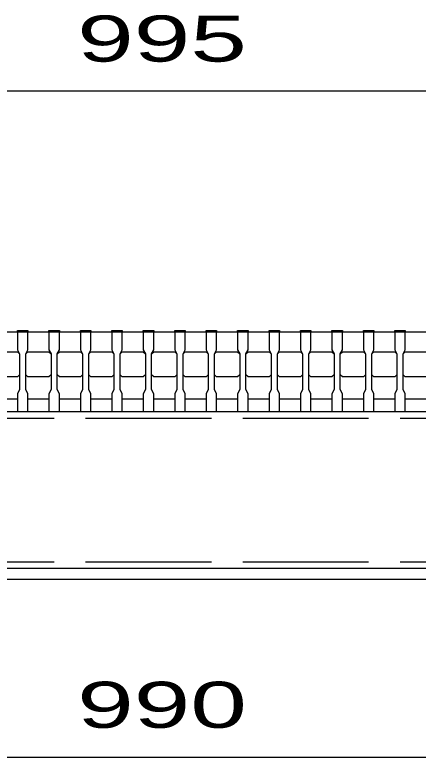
# Model space of a CAD drawing. Units: millimetres, scale not verified. Extents: x -1820 to 1731, y -1282 to 1054.
# Drawn here: x -992.4 to -800, y -765.3 to -411 of the extents above; entities that cross this region are included whole.
import ezdxf
from ezdxf.enums import TextEntityAlignment as Align

# ---------------------------------------------------------------- set-up
doc = ezdxf.new("R2010")
doc.units = ezdxf.units.MM
doc.header["$LTSCALE"] = 10
doc.linetypes.add('DASHED', pattern=[7.5, 6, -1.5])
doc.layers.add('16', color=3, linetype='Continuous', lineweight=25)
doc.layers.add('22', color=4, linetype='Continuous', lineweight=25)
doc.styles.add('ベクトル', font='')
doc.styles.get('ベクトル').set_extended_font_data('ベクトル')

msp = doc.modelspace()

# ---------------------------------------------------------------- linework, layer by layer
at = {"layer": '16'}
for p, q in [((-1411.17, -562.32), (-416.17, -562.32)), ((-991.17, -562.32), (-991.17, -561.62)), ((-991.17, -561.62), (-986.17, -561.62)), ((-991.17, -562.32), (-991.17, -570.82)), ((-986.17, -562.32), (-991.17, -562.32)), ((-986.17, -561.62), (-986.17, -562.32)), ((-986.17, -570.82), (-986.17, -562.32)), ((-976.17, -562.32), (-976.17, -561.62)), ((-976.17, -561.62), (-971.17, -561.62)), ((-976.17, -562.32), (-976.17, -570.82)), ((-971.17, -562.32), (-976.17, -562.32)), ((-971.17, -561.62), (-971.17, -562.32)), ((-971.17, -570.82), (-971.17, -562.32)), ((-961.17, -562.32), (-961.17, -561.62)), ((-961.17, -561.62), (-956.17, -561.62)), ((-961.17, -562.32), (-961.17, -570.82)), ((-956.17, -562.32), (-961.17, -562.32)), ((-956.17, -561.62), (-956.17, -562.32)), ((-956.17, -570.82), (-956.17, -562.32)), ((-946.17, -562.32), (-946.17, -561.62)), ((-946.17, -561.62), (-941.17, -561.62)), ((-946.17, -562.32), (-946.17, -570.82)), ((-941.17, -562.32), (-946.17, -562.32)), ((-941.17, -561.62), (-941.17, -562.32)), ((-941.17, -570.82), (-941.17, -562.32)), ((-931.17, -562.32), (-931.17, -561.62)), ((-931.17, -561.62), (-926.17, -561.62)), ((-931.17, -562.32), (-931.17, -570.82)), ((-926.17, -562.32), (-931.17, -562.32)), ((-926.17, -561.62), (-926.17, -562.32)), ((-926.17, -570.82), (-926.17, -562.32)), ((-916.17, -562.32), (-916.17, -561.62)), ((-916.17, -561.62), (-911.17, -561.62)), ((-916.17, -562.32), (-916.17, -570.82)), ((-911.17, -562.32), (-916.17, -562.32)), ((-911.17, -561.62), (-911.17, -562.32)), ((-911.17, -570.82), (-911.17, -562.32)), ((-901.17, -562.32), (-901.17, -561.62)), ((-901.17, -561.62), (-896.17, -561.62)), ((-901.17, -562.32), (-901.17, -570.82)), ((-896.17, -562.32), (-901.17, -562.32)), ((-896.17, -561.62), (-896.17, -562.32)), ((-896.17, -570.82), (-896.17, -562.32)), ((-886.17, -562.32), (-886.17, -561.62)), ((-886.17, -561.62), (-881.17, -561.62)), ((-886.17, -562.32), (-886.17, -570.82)), ((-881.17, -562.32), (-886.17, -562.32)), ((-881.17, -561.62), (-881.17, -562.32)), ((-881.17, -570.82), (-881.17, -562.32)), ((-871.17, -562.32), (-871.17, -561.62)), ((-871.17, -561.62), (-866.17, -561.62)), ((-871.17, -562.32), (-871.17, -570.82)), ((-866.17, -562.32), (-871.17, -562.32)), ((-866.17, -561.62), (-866.17, -562.32)), ((-866.17, -570.82), (-866.17, -562.32)), ((-856.17, -562.32), (-856.17, -561.62)), ((-856.17, -561.62), (-851.17, -561.62)), ((-856.17, -562.32), (-856.17, -570.82)), ((-851.17, -562.32), (-856.17, -562.32)), ((-851.17, -561.62), (-851.17, -562.32)), ((-851.17, -570.82), (-851.17, -562.32)), ((-841.17, -562.32), (-841.17, -561.62)), ((-841.17, -561.62), (-836.17, -561.62)), ((-841.17, -562.32), (-841.17, -570.82)), ((-836.17, -562.32), (-841.17, -562.32)), ((-836.17, -561.62), (-836.17, -562.32)), ((-836.17, -570.82), (-836.17, -562.32)), ((-826.17, -562.32), (-826.17, -561.62)), ((-826.17, -561.62), (-821.17, -561.62)), ((-826.17, -562.32), (-826.17, -570.82)), ((-821.17, -562.32), (-826.17, -562.32)), ((-821.17, -561.62), (-821.17, -562.32)), ((-821.17, -570.82), (-821.17, -562.32)), ((-811.17, -562.32), (-811.17, -561.62)), ((-811.17, -561.62), (-806.17, -561.62)), ((-811.17, -562.32), (-811.17, -570.82)), ((-806.17, -562.32), (-811.17, -562.32)), ((-806.17, -561.62), (-806.17, -562.32)), ((-806.17, -570.82), (-806.17, -562.32)), ((-1001.17, -571.82), (-991.17, -571.82)), ((-991.17, -570.82), (-990.17, -572.82)), ((-991.17, -571.82), (-990.17, -572.82)), ((-990.17, -572.82), (-990.17, -589.82)), ((-987.17, -572.82), (-986.17, -570.82)), ((-987.17, -572.82), (-986.17, -571.82)), ((-987.17, -589.82), (-987.17, -572.82)), ((-986.17, -571.82), (-976.17, -571.82)), ((-976.17, -570.82), (-975.17, -572.82)), ((-976.17, -571.82), (-975.17, -572.82)), ((-975.17, -572.82), (-975.17, -589.82)), ((-972.17, -572.82), (-971.17, -570.82)), ((-972.17, -572.82), (-971.17, -571.82)), ((-972.17, -589.82), (-972.17, -572.82)), ((-971.17, -571.82), (-961.17, -571.82)), ((-961.17, -570.82), (-960.17, -572.82)), ((-961.17, -571.82), (-960.17, -572.82)), ((-960.17, -572.82), (-960.17, -589.82)), ((-957.17, -572.82), (-956.17, -570.82)), ((-957.17, -572.82), (-956.17, -571.82)), ((-957.17, -589.82), (-957.17, -572.82)), ((-956.17, -571.82), (-946.17, -571.82)), ((-946.17, -570.82), (-945.17, -572.82)), ((-946.17, -571.82), (-945.17, -572.82)), ((-945.17, -572.82), (-945.17, -589.82)), ((-942.17, -572.82), (-941.17, -570.82)), ((-942.17, -572.82), (-941.17, -571.82)), ((-942.17, -589.82), (-942.17, -572.82)), ((-941.17, -571.82), (-931.17, -571.82)), ((-931.17, -570.82), (-930.17, -572.82)), ((-931.17, -571.82), (-930.17, -572.82)), ((-930.17, -572.82), (-930.17, -589.82)), ((-927.17, -572.82), (-926.17, -570.82)), ((-927.17, -572.82), (-926.17, -571.82)), ((-927.17, -589.82), (-927.17, -572.82)), ((-926.17, -571.82), (-916.17, -571.82)), ((-916.17, -570.82), (-915.17, -572.82)), ((-916.17, -571.82), (-915.17, -572.82)), ((-915.17, -572.82), (-915.17, -589.82)), ((-912.17, -572.82), (-911.17, -570.82)), ((-912.17, -572.82), (-911.17, -571.82)), ((-912.17, -589.82), (-912.17, -572.82)), ((-911.17, -571.82), (-901.17, -571.82)), ((-901.17, -570.82), (-900.17, -572.82)), ((-901.17, -571.82), (-900.17, -572.82)), ((-900.17, -572.82), (-900.17, -589.82)), ((-897.17, -572.82), (-896.17, -570.82)), ((-897.17, -572.82), (-896.17, -571.82)), ((-897.17, -589.82), (-897.17, -572.82)), ((-896.17, -571.82), (-886.17, -571.82)), ((-886.17, -570.82), (-885.17, -572.82)), ((-886.17, -571.82), (-885.17, -572.82)), ((-885.17, -572.82), (-885.17, -589.82)), ((-882.17, -572.82), (-881.17, -570.82)), ((-882.17, -572.82), (-881.17, -571.82)), ((-882.17, -589.82), (-882.17, -572.82)), ((-881.17, -571.82), (-871.17, -571.82)), ((-871.17, -570.82), (-870.17, -572.82)), ((-871.17, -571.82), (-870.17, -572.82)), ((-870.17, -572.82), (-870.17, -589.82)), ((-867.17, -572.82), (-866.17, -570.82)), ((-867.17, -572.82), (-866.17, -571.82)), ((-867.17, -589.82), (-867.17, -572.82)), ((-866.17, -571.82), (-856.17, -571.82)), ((-856.17, -570.82), (-855.17, -572.82)), ((-856.17, -571.82), (-855.17, -572.82)), ((-855.17, -572.82), (-855.17, -589.82)), ((-852.17, -572.82), (-851.17, -570.82)), ((-852.17, -572.82), (-851.17, -571.82)), ((-852.17, -589.82), (-852.17, -572.82)), ((-851.17, -571.82), (-841.17, -571.82)), ((-841.17, -570.82), (-840.17, -572.82)), ((-841.17, -571.82), (-840.17, -572.82)), ((-840.17, -572.82), (-840.17, -589.82)), ((-837.17, -572.82), (-836.17, -570.82)), ((-837.17, -572.82), (-836.17, -571.82)), ((-837.17, -589.82), (-837.17, -572.82)), ((-836.17, -571.82), (-826.17, -571.82)), ((-826.17, -570.82), (-825.17, -572.82)), ((-826.17, -571.82), (-825.17, -572.82)), ((-825.17, -572.82), (-825.17, -589.82)), ((-822.17, -572.82), (-821.17, -570.82)), ((-822.17, -572.82), (-821.17, -571.82)), ((-822.17, -589.82), (-822.17, -572.82)), ((-821.17, -571.82), (-811.17, -571.82)), ((-811.17, -570.82), (-810.17, -572.82)), ((-811.17, -571.82), (-810.17, -572.82)), ((-810.17, -572.82), (-810.17, -589.82)), ((-807.17, -572.82), (-806.17, -570.82)), ((-807.17, -572.82), (-806.17, -571.82)), ((-807.17, -589.82), (-807.17, -572.82)), ((-806.17, -571.82), (-796.17, -571.82)), ((-991.17, -583.82), (-1001.17, -583.82)), ((-990.17, -582.82), (-991.17, -583.82)), ((-986.17, -583.82), (-987.17, -582.82)), ((-976.17, -583.82), (-986.17, -583.82)), ((-975.17, -582.82), (-976.17, -583.82)), ((-971.17, -583.82), (-972.17, -582.82)), ((-961.17, -583.82), (-971.17, -583.82)), ((-960.17, -582.82), (-961.17, -583.82)), ((-956.17, -583.82), (-957.17, -582.82)), ((-946.17, -583.82), (-956.17, -583.82)), ((-945.17, -582.82), (-946.17, -583.82)), ((-941.17, -583.82), (-942.17, -582.82)), ((-931.17, -583.82), (-941.17, -583.82)), ((-930.17, -582.82), (-931.17, -583.82)), ((-926.17, -583.82), (-927.17, -582.82)), ((-916.17, -583.82), (-926.17, -583.82)), ((-915.17, -582.82), (-916.17, -583.82)), ((-911.17, -583.82), (-912.17, -582.82)), ((-901.17, -583.82), (-911.17, -583.82)), ((-900.17, -582.82), (-901.17, -583.82)), ((-896.17, -583.82), (-897.17, -582.82)), ((-886.17, -583.82), (-896.17, -583.82)), ((-885.17, -582.82), (-886.17, -583.82)), ((-881.17, -583.82), (-882.17, -582.82)), ((-871.17, -583.82), (-881.17, -583.82)), ((-870.17, -582.82), (-871.17, -583.82)), ((-866.17, -583.82), (-867.17, -582.82)), ((-856.17, -583.82), (-866.17, -583.82)), ((-855.17, -582.82), (-856.17, -583.82)), ((-851.17, -583.82), (-852.17, -582.82)), ((-841.17, -583.82), (-851.17, -583.82)), ((-840.17, -582.82), (-841.17, -583.82)), ((-836.17, -583.82), (-837.17, -582.82)), ((-826.17, -583.82), (-836.17, -583.82)), ((-825.17, -582.82), (-826.17, -583.82)), ((-821.17, -583.82), (-822.17, -582.82)), ((-811.17, -583.82), (-821.17, -583.82)), ((-810.17, -582.82), (-811.17, -583.82)), ((-806.17, -583.82), (-807.17, -582.82)), ((-796.17, -583.82), (-806.17, -583.82)), ((-990.17, -589.82), (-991.17, -591.82)), ((-986.17, -591.82), (-987.17, -589.82)), ((-975.17, -589.82), (-976.17, -591.82)), ((-971.17, -591.82), (-972.17, -589.82)), ((-960.17, -589.82), (-961.17, -591.82)), ((-956.17, -591.82), (-957.17, -589.82)), ((-945.17, -589.82), (-946.17, -591.82)), ((-941.17, -591.82), (-942.17, -589.82)), ((-930.17, -589.82), (-931.17, -591.82)), ((-926.17, -591.82), (-927.17, -589.82)), ((-915.17, -589.82), (-916.17, -591.82)), ((-911.17, -591.82), (-912.17, -589.82)), ((-900.17, -589.82), (-901.17, -591.82)), ((-896.17, -591.82), (-897.17, -589.82)), ((-885.17, -589.82), (-886.17, -591.82)), ((-881.17, -591.82), (-882.17, -589.82)), ((-870.17, -589.82), (-871.17, -591.82)), ((-866.17, -591.82), (-867.17, -589.82)), ((-855.17, -589.82), (-856.17, -591.82)), ((-851.17, -591.82), (-852.17, -589.82)), ((-840.17, -589.82), (-841.17, -591.82)), ((-836.17, -591.82), (-837.17, -589.82)), ((-825.17, -589.82), (-826.17, -591.82)), ((-821.17, -591.82), (-822.17, -589.82)), ((-810.17, -589.82), (-811.17, -591.82)), ((-806.17, -591.82), (-807.17, -589.82)), ((-1001.17, -594.32), (-991.17, -594.32)), ((-991.17, -591.82), (-991.17, -600.32)), ((-986.17, -600.32), (-986.17, -591.82)), ((-986.17, -594.32), (-976.17, -594.32)), ((-976.17, -591.82), (-976.17, -600.32)), ((-971.17, -600.32), (-971.17, -591.82)), ((-971.17, -594.32), (-961.17, -594.32)), ((-961.17, -591.82), (-961.17, -600.32)), ((-956.17, -600.32), (-956.17, -591.82)), ((-956.17, -594.32), (-946.17, -594.32)), ((-946.17, -591.82), (-946.17, -600.32)), ((-941.17, -600.32), (-941.17, -591.82)), ((-941.17, -594.32), (-931.17, -594.32)), ((-931.17, -591.82), (-931.17, -600.32)), ((-926.17, -600.32), (-926.17, -591.82)), ((-926.17, -594.32), (-916.17, -594.32)), ((-916.17, -591.82), (-916.17, -600.32)), ((-911.17, -600.32), (-911.17, -591.82)), ((-911.17, -594.32), (-901.17, -594.32)), ((-901.17, -591.82), (-901.17, -600.32)), ((-896.17, -600.32), (-896.17, -591.82)), ((-896.17, -594.32), (-886.17, -594.32)), ((-886.17, -591.82), (-886.17, -600.32)), ((-881.17, -600.32), (-881.17, -591.82)), ((-881.17, -594.32), (-871.17, -594.32)), ((-871.17, -591.82), (-871.17, -600.32)), ((-866.17, -600.32), (-866.17, -591.82)), ((-866.17, -594.32), (-856.17, -594.32)), ((-856.17, -591.82), (-856.17, -600.32)), ((-851.17, -600.32), (-851.17, -591.82)), ((-851.17, -594.32), (-841.17, -594.32)), ((-841.17, -591.82), (-841.17, -600.32)), ((-836.17, -600.32), (-836.17, -591.82)), ((-836.17, -594.32), (-826.17, -594.32)), ((-826.17, -591.82), (-826.17, -600.32)), ((-821.17, -600.32), (-821.17, -591.82)), ((-821.17, -594.32), (-811.17, -594.32)), ((-811.17, -591.82), (-811.17, -600.32)), ((-806.17, -600.32), (-806.17, -591.82)), ((-806.17, -594.32), (-796.17, -594.32)), ((-1408.67, -600.32), (-418.67, -600.32)), ((-991.17, -600.32), (-986.17, -600.32)), ((-976.17, -600.32), (-971.17, -600.32)), ((-961.17, -600.32), (-956.17, -600.32)), ((-946.17, -600.32), (-941.17, -600.32)), ((-931.17, -600.32), (-926.17, -600.32)), ((-916.17, -600.32), (-911.17, -600.32)), ((-901.17, -600.32), (-896.17, -600.32)), ((-886.17, -600.32), (-881.17, -600.32)), ((-871.17, -600.32), (-866.17, -600.32)), ((-856.17, -600.32), (-851.17, -600.32)), ((-841.17, -600.32), (-836.17, -600.32)), ((-826.17, -600.32), (-821.17, -600.32)), ((-811.17, -600.32), (-806.17, -600.32)), ((-418.67, -675.32), (-1408.67, -675.32)), ((-418.67, -675.32), (-1408.67, -675.32)), ((-1408.67, -680.32), (-418.67, -680.32))]:
    msp.add_line(p, q, dxfattribs=at)
at = {"layer": '16', "linetype": 'DASHED'}
for p, q in [((-1408.67, -603.52), (-418.67, -603.52)), ((-1408.67, -672.12), (-418.67, -672.12))]:
    msp.add_line(p, q, dxfattribs=at)
at = {"layer": '22'}
for p, q in [((-1411.17, -447.32), (-416.17, -447.32)), ((-1408.67, -765.32), (-418.67, -765.32))]:
    msp.add_line(p, q, dxfattribs=at)

# ---------------------------------------------------------------- texts
at = {"layer": '22', "color": 2, "style": 'ベクトル', "width": 1.65}
for s, p in [(' 995 ', (-976.17, -422.32)), (' 990 ', (-976.17, -740.32))]:
    msp.add_text(s, height=21.99, dxfattribs=at).set_placement(p, align=Align.MIDDLE_LEFT)

doc.saveas('drawing.dxf')
